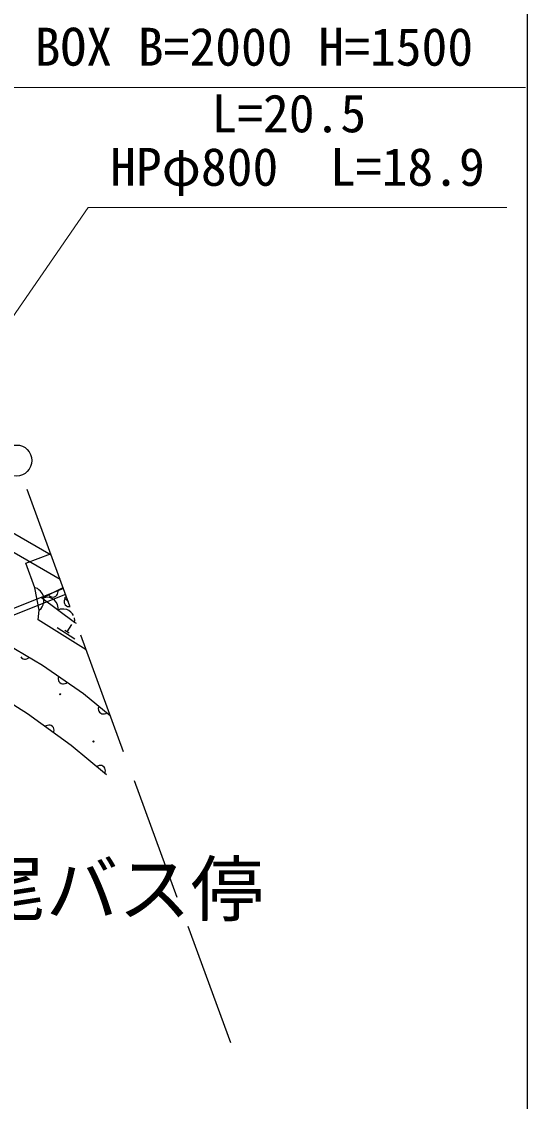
# Model space of a CAD drawing. Units: millimetres, scale not verified. Extents: x 40000 to 680000, y 20000 to 380000.
# Drawn here: x 554546 to 579000, y 288008 to 340196 of the extents above; entities that cross this region are included whole.
import ezdxf
from ezdxf.enums import TextEntityAlignment as Align

# ---------------------------------------------------------------- set-up
doc = ezdxf.new("R2010")
doc.units = ezdxf.units.MM
doc.header["$LTSCALE"] = 1000
doc.linetypes.add('DASHED', pattern=[7.5, 6, -1.5])
for name, color, linetype, lineweight in [('M-BGD', 7, 'Continuous', 25), ('M-BMK-SRVR', 3, 'Continuous', 25), ('M-STR-HTXT', 7, 'Continuous', 13), ('M-TTL-BAND', 7, 'Continuous', 25)]:
    doc.layers.add(name, color=color, linetype=linetype, lineweight=lineweight)
doc.layers.add('M-BMK-HTXT', color=7, linetype='Continuous')
doc.styles.add('ＭＳ ゴシック', font='')
doc.styles.get('ＭＳ ゴシック').set_extended_font_data('MS Gothic')

msp = doc.modelspace()

# ---------------------------------------------------------------- linework, layer by layer
at = {"layer": 'M-BGD', "linetype": 'DASHED'}
for p, q in [((555982, 314400), (545210, 320635)), ((556415, 313225), (544834, 319928)), ((564667, 290833), (554552, 318279)), ((556573, 312796), (543107, 307449)), ((556677, 312514), (543218, 307170))]:
    msp.add_line(p, q, dxfattribs=at)
at = {"layer": 'M-BGD'}
for p, q in [((554755, 314029), (555952, 314479)), ((555190, 312831), (554755, 314029)), ((555310, 312790), (555190, 312834)), ((555391, 311753), (555190, 312831)), ((555387, 312737), (555310, 312790)), ((555468, 312662), (555387, 312737)), ((555557, 312545), (555468, 312662)), ((555529, 312325), (556556, 312842)), ((556310, 312651), (556301, 312713)), ((556306, 312593), (556310, 312651)), ((557105, 311151), (555529, 312325)), ((555643, 312358), (555541, 312316)), ((555603, 312419), (555557, 312545)), ((555589, 312013), (555629, 312155)), ((555627, 312289), (555603, 312419)), ((555629, 312155), (555627, 312289)), ((555723, 312369), (555643, 312358)), ((555818, 312370), (555723, 312369)), ((555943, 312347), (555818, 312370)), ((555854, 312489), (555899, 312444)), ((555899, 312444), (555948, 312413)), ((556046, 312295), (555943, 312347)), ((555948, 312413), (556015, 312391)), ((556015, 312391), (556074, 312386)), ((556138, 312226), (556046, 312295)), ((556074, 312386), (556136, 312395)), ((556136, 312395), (556208, 312431)), ((556218, 312143), (556138, 312226)), ((556208, 312431), (556252, 312476)), ((556275, 312029), (556218, 312143)), ((556252, 312476), (556283, 312525)), ((556283, 312525), (556306, 312593)), ((556617, 312255), (556605, 312198)), ((556605, 312198), (556607, 312127)), ((556607, 312127), (556623, 312071)), ((556718, 312402), (556615, 312339)), ((556615, 312339), (556808, 312158)), ((556643, 312312), (556617, 312255)), ((555355, 311288), (555391, 311753)), ((555391, 311753), (555487, 311838)), ((555487, 311838), (555540, 311915)), ((555540, 311915), (555589, 312013)), ((556302, 311938), (556275, 312029)), ((556314, 311858), (556302, 311938)), ((556303, 311748), (556314, 311858)), ((556410, 311793), (556303, 311748)), ((556494, 311805), (556410, 311793)), ((556594, 311805), (556494, 311805)), ((556726, 311782), (556594, 311805)), ((556623, 312071), (556653, 312015)), ((556653, 312015), (556711, 311961)), ((556711, 311961), (556769, 311934)), ((556835, 311726), (556726, 311782)), ((556769, 311934), (556826, 311922)), ((556826, 311922), (556896, 311924)), ((556931, 311654), (556835, 311726)), ((557015, 311567), (556931, 311654)), ((557055, 311487), (557015, 311567)), ((552097, 311143), (555556, 309086)), ((557667, 309828), (555355, 311288)), ((556743, 310707), (556969, 311065)), ((557104, 311351), (557098, 311372)), ((557116, 311267), (557104, 311351)), ((557105, 311151), (557116, 311267)), ((557196, 311106), (557105, 311151)), ((557113, 310355), (556267, 310889)), ((556849, 310640), (556637, 310774)), ((554508, 309488), (554550, 309440)), ((554550, 309440), (554618, 309399)), ((554618, 309399), (554680, 309386)), ((554680, 309386), (554738, 309386)), ((554738, 309386), (554807, 309403)), ((554807, 309403), (554858, 309431)), ((554858, 309431), (554906, 309472)), ((555556, 309086), (557532, 307720)), ((554840, 306736), (551444, 308875)), ((556321, 308484), (556317, 308426)), ((556338, 308545), (556321, 308484)), ((556317, 308426), (556330, 308357)), ((556330, 308357), (556354, 308304)), ((556354, 308304), (556392, 308253)), ((556392, 308253), (556457, 308208)), ((556457, 308208), (556518, 308190)), ((556518, 308190), (556576, 308186)), ((556576, 308186), (556646, 308199)), ((556646, 308199), (556699, 308223)), ((556699, 308223), (556750, 308261)), ((557532, 307720), (558834, 306660)), ((558259, 307051), (558251, 306993)), ((558251, 306993), (558258, 306923)), ((558258, 306923), (558278, 306868)), ((558281, 307110), (558259, 307051)), ((558278, 306868), (558312, 306814)), ((556943, 305217), (554840, 306736)), ((558312, 306814), (558374, 306764)), ((558374, 306764), (558433, 306742)), ((558433, 306742), (558491, 306733)), ((558491, 306733), (558561, 306740)), ((558561, 306740), (558616, 306760)), ((558616, 306760), (558669, 306794)), ((555740, 306160), (555689, 306123)), ((555794, 306183), (555740, 306160)), ((555864, 306194), (555794, 306183)), ((555922, 306189), (555864, 306194)), ((555982, 306170), (555922, 306189)), ((556047, 306123), (555982, 306170)), ((556084, 306072), (556047, 306123)), ((556107, 306018), (556084, 306072)), ((556094, 305830), (556113, 305890)), ((556118, 305948), (556107, 306018)), ((556113, 305890), (556118, 305948)), ((558648, 303795), (556943, 305217)), ((558235, 304218), (558181, 304185)), ((558290, 304237), (558235, 304218)), ((558360, 304244), (558290, 304237)), ((558418, 304235), (558360, 304244)), ((558477, 304212), (558418, 304235)), ((558538, 304160), (558477, 304212)), ((558571, 304107), (558538, 304160)), ((558565, 303865), (558588, 303923)), ((558591, 304051), (558571, 304107)), ((558588, 303923), (558597, 303981)), ((558597, 303981), (558591, 304051))]:
    msp.add_line(p, q, dxfattribs=at)
for centre in [(556415, 307685), (558029, 305403)]:
    msp.add_circle(centre, 25, dxfattribs=at)
at = {"layer": 'M-BMK-SRVR'}
msp.add_circle((554293, 318982), 750, dxfattribs=at)
at = {"layer": 'M-STR-HTXT'}
for points in [[(544065, 313893), (552652, 337015), (578902, 337013)], [(549222, 318844), (557758, 331211), (578008, 331208)]]:
    msp.add_lwpolyline(points, dxfattribs=at)
at = {"layer": 'M-TTL-BAND'}
msp.add_line((579000, 20000), (579000, 370000), dxfattribs=at)

# ---------------------------------------------------------------- texts
at = {"layer": 'M-BMK-HTXT', "style": 'ＭＳ ゴシック'}
msp.add_text('上真尾バス停', height=2566, rotation=359.994, dxfattribs=at).set_placement((545222, 296227), align=Align.BOTTOM_LEFT)
at = {"layer": 'M-STR-HTXT', "style": 'ＭＳ ゴシック'}
for s, p in [('BOX B=2000 H=1500', (565777, 337514)), ('L=20.5', (567464, 334294)), ('HPφ800\u3000L=18.9', (567883, 331710))]:
    msp.add_text(s, height=1833, rotation=359.994, dxfattribs=at).set_placement(p, align=Align.BOTTOM_CENTER)

doc.saveas('drawing.dxf')
